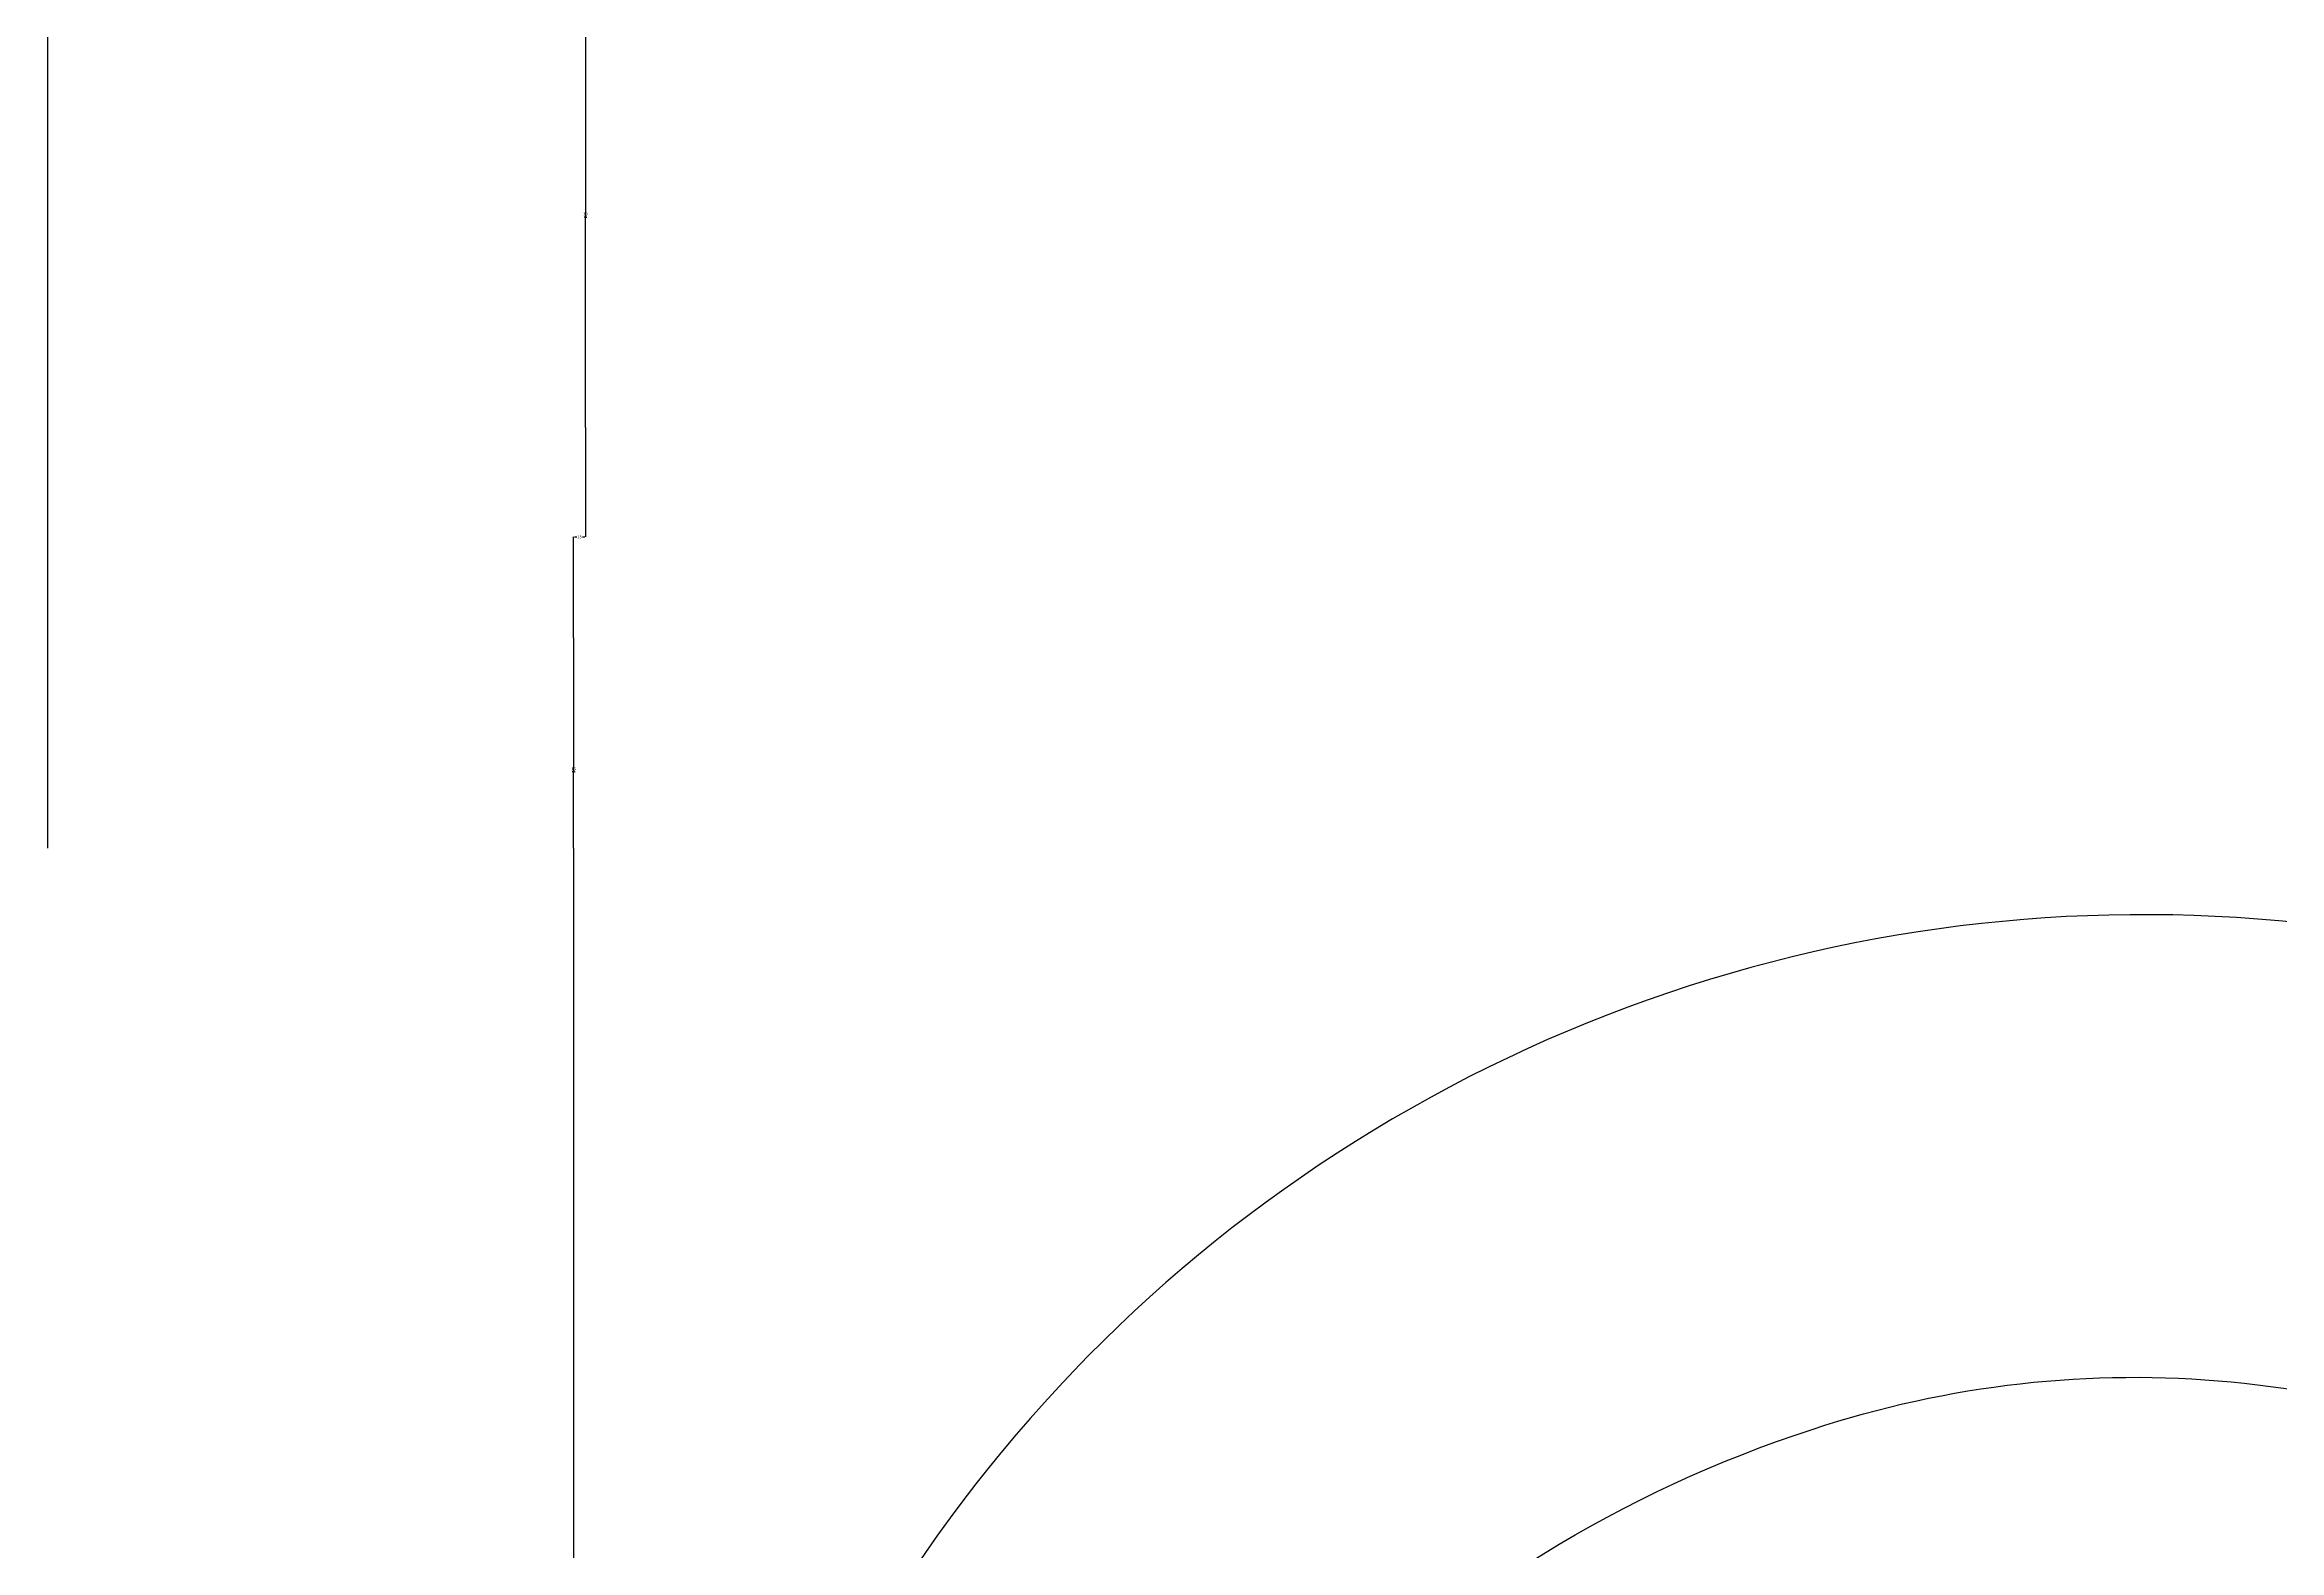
# Model space of a CAD drawing. Header units: metres. Extents: x 190 to 8964, y 310 to 11620.
# Drawn here: x 4915 to 5712, y 4277 to 4814 of the extents above; entities that cross this region are included whole.
import ezdxf

# ---------------------------------------------------------------- set-up
doc = ezdxf.new("R2010")
doc.units = ezdxf.units.M
doc.layers.add('3', color=3, linetype='Continuous')
doc.layers.add('DIM', color=3, linetype='Continuous')
doc.dimstyles.get("Standard").update_dxf_attribs({"dimtxt": 2.5, "dimasz": 2.5, "dimexe": 1.25, "dimexo": 0.625, "dimtad": 1, "dimcen": 2.5, "dimazin": 3, "dimtfac": 1, "dimtmove": 0, "dimatfit": 3})

# ---------------------------------------------------------------- blocks, each defined once
blk = doc.blocks.new('*D31')
for p, q in [((5103.72, 4527.06), (5103.72, 4227.06)), ((5103.47, 4227.06), (5103.22, 4227.06)), ((5103.72, 3927.06), (5103.72, 4227.06)), ((5103.72, 4227.06), (5103.72, 4227.06)), ((5103.97, 4227.06), (5104.22, 4227.06))]:
    blk.add_line(p, q)
at = {"layer": 'Defpoints'}
for p in [(5103.72, 4527.06), (5103.72, 4227.06), (5103.72, 3927.06)]:
    blk.add_point(p, dxfattribs=at)
at = {"layer": 'DIM', "insert": (5103.72, 4228.185), "char_height": 1, "attachment_point": 5}
blk.add_mtext('120', dxfattribs=at)
blk = doc.blocks.new('*D34')
for p, q in [((5107.95, 4827.06), (5107.95, 4752.06)), ((5107.7, 4752.06), (5107.45, 4752.06)), ((5107.95, 4677.06), (5107.95, 4752.06)), ((5107.95, 4752.06), (5107.95, 4752.06)), ((5108.2, 4752.06), (5108.45, 4752.06))]:
    blk.add_line(p, q)
at = {"layer": 'Defpoints'}
for p in [(5107.95, 4827.06), (5107.95, 4752.06), (5107.95, 4677.06)]:
    blk.add_point(p, dxfattribs=at)
at = {"layer": 'DIM', "insert": (5107.95, 4753.185), "char_height": 1, "attachment_point": 5}
blk.add_mtext('30', dxfattribs=at)
blk = doc.blocks.new('*D35')
for p, q in [((5103.72, 4602.06), (5103.72, 4554.22)), ((5103.47, 4554.22), (5103.22, 4554.22)), ((5103.72, 4527.06), (5103.72, 4554.22)), ((5103.72, 4554.22), (5103.72, 4554.22)), ((5103.97, 4554.22), (5104.22, 4554.22))]:
    blk.add_line(p, q)
at = {"layer": 'Defpoints'}
for p in [(5103.72, 4602.06), (5103.72, 4554.22), (5103.72, 4527.06)]:
    blk.add_point(p, dxfattribs=at)
at = {"layer": 'DIM', "insert": (5103.72, 4555.345), "char_height": 1, "attachment_point": 5}
blk.add_mtext('15', dxfattribs=at)
blk = doc.blocks.new('*D36')
for p, q in [((5107.95, 4677.06), (5107.95, 4638.04)), ((5103.72, 4602.06), (5103.72, 4638.04)), ((5103.97, 4638.04), (5104.835, 4638.04)), ((5106.835, 4638.04), (5107.7, 4638.04))]:
    blk.add_line(p, q)
at = {"layer": 'Defpoints'}
for p in [(5107.95, 4677.06), (5103.72, 4638.04), (5103.72, 4602.06)]:
    blk.add_point(p, dxfattribs=at)
at = {"layer": 'DIM', "insert": (5105.835, 4638.04), "char_height": 1, "attachment_point": 5}
blk.add_mtext('15', dxfattribs=at)
blk = doc.blocks.new('*D39')
for p, q in [((4916.22, 5627.06), (4916.22, 5077.06)), ((4915.97, 5077.06), (4915.72, 5077.06)), ((4916.22, 4527.06), (4916.22, 5077.06)), ((4916.22, 5077.06), (4916.22, 5077.06)), ((4916.47, 5077.06), (4916.72, 5077.06))]:
    blk.add_line(p, q)
at = {"layer": 'Defpoints'}
for p in [(4916.22, 5627.06), (4916.22, 5077.06), (4916.22, 4527.06)]:
    blk.add_point(p, dxfattribs=at)
at = {"layer": 'DIM', "insert": (4916.22, 5078.185), "char_height": 1, "attachment_point": 5}
blk.add_mtext('220', dxfattribs=at)

msp = doc.modelspace()

# ---------------------------------------------------------------- linework, layer by layer
at = {"layer": '3'}
for points in [[(5554.26, 4157.47, 1.01), (5841.5, 3560.46, 0.65), (5895.55, 4449.62, 0.5), (5142.78, 4064.89, 0.41), (5585.69, 3357.09, -0.29), (5854.65, 3067.62, -0.11), (5841.2, 2771.4, -1.25), (5715.91, 2838.08, -0.81), (5800.86, 2798.33, -0.69), (5733.62, 2784.87, -2.98), (5771.91, 2768.25)], [(5763.74, 2836.42, 1.67), (5804.63, 2765.58, 1.01), (5692.45, 2853.39, 1.11), (5874.82, 2751.21, 0.15), (5881.54, 3128.2, 0.25), (5572.25, 3451.34, -0.16), (5323.46, 3633.11, -0.51), (5545.35, 4319.78, -0.44), (6016.02, 4057.23, -0.38), (5773.96, 3612.91, -0.96), (5554.26, 4157.47)]]:
    msp.add_lwpolyline(points, format="xyb", dxfattribs=at)

# ---------------------------------------------------------------- dimensions: what is measured, and where the dimension line sits
at = {"layer": 'DIM'}
for base, p1, p2, text, picture, middle in [((4916.22, 5077.06), (4916.22, 4527.06), (4916.22, 5627.06), '220', '*D39', (4916.22, 5078.185)), ((5107.95, 4752.06), (5107.95, 4677.06), (5107.95, 4827.06), '30', '*D34', (5107.95, 4753.185)), ((5103.72, 4638.04), (5103.72, 4602.06), (5107.95, 4677.06), '15', '*D36', (5105.835, 4638.04)), ((5103.72, 4554.22), (5103.72, 4527.06), (5103.72, 4602.06), '15', '*D35', (5103.72, 4555.345)), ((5103.72, 4227.06), (5103.72, 3927.06), (5103.72, 4527.06), '120', '*D31', (5103.72, 4228.185))]:
    dim = msp.add_linear_dim(base=base, p1=p1, p2=p2, text=text, dimstyle='Standard', dxfattribs=at)
    dim.commit()
    dim.dimension.update_dxf_attribs({"geometry": picture, "text_midpoint": middle})

doc.saveas('drawing.dxf')
